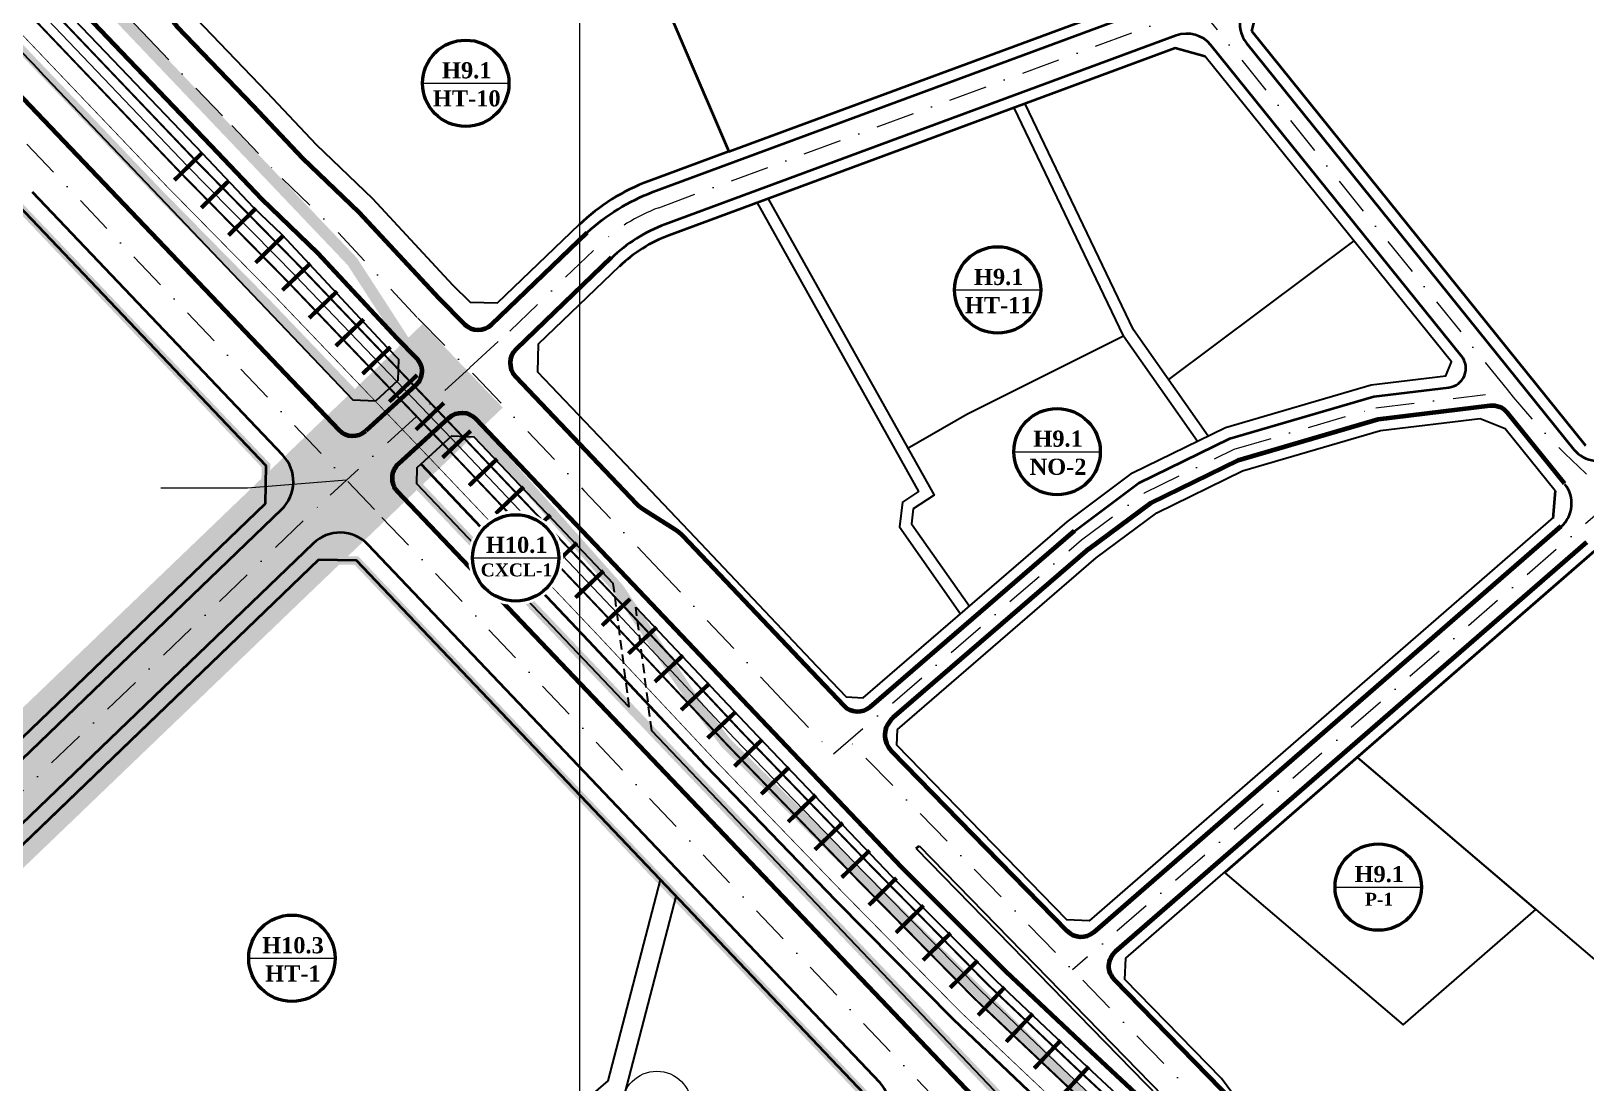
# Model space of a CAD drawing. Header units: millimetres. Extents: x 583747 to 596416, y 2304962 to 2309584.
# Drawn here: x 591434.4 to 591837, y 2307189.1 to 2307461.5 of the extents above; entities that cross this region are included whole.
import ezdxf

# ---------------------------------------------------------------- set-up
doc = ezdxf.new("R2010")
doc.units = ezdxf.units.MM
doc.set_wipeout_variables(frame=1)
for name, pattern in [('CONTINOUS', [0]), ('DASHDOT', [1, 0.5, -0.25, 0, -0.25]), ('DASHED', [4.5, 3, -1.5]), ('HIDDEN', [0.375, 0.25, -0.125]), ('PHANTOM2', [1.25, 0.625, -0.125, 0.125, -0.125, 0.125, -0.125]), ('RANHGIOI', [10, 6, -1.7, 0.6, -1.7]), ('RGXA', [10.3, 6, -2, 0.3, -2])]:
    doc.linetypes.add(name, pattern=pattern)
for name, color, linetype, lineweight in [('00_bo_sdd', 7, 'Continuous', 30), ('00_hanh lang DS', 255, 'Continuous', 30), ('00_o pho', 2, 'RANHGIOI', 13), ('00_tim_duong', 1, 'DASHDOT', 13), ('DUONG', 5, 'Continuous', 80), ('Duong khu vuc', 7, 'CONTINOUS', 13), ('Duong sat do thi', 212, 'Continuous', 40), ('HE', 7, 'Continuous', 40), ('Rgphuong', 5, 'RGXA', 13), ('TOADO', 7, 'Continuous', 13), ('TREE1', 93, 'Continuous', 13), ('vong tron', 7, 'Continuous', 13)]:
    doc.layers.add(name, color=color, linetype=linetype, lineweight=lineweight)
doc.styles.add('STYLE3', font='', dxfattribs={"height": 10})
doc.styles.add('TXT', font='', dxfattribs={"height": 1})
doc.styles.get('STYLE3').set_extended_font_data('.VnArialH', bold=True)
doc.styles.get('TXT').set_extended_font_data('.VnTime')
doc.dimstyles.new('11', dxfattribs={"dimtxt": 7.5, "dimasz": 7.5, "dimexe": 5, "dimexo": 10, "dimgap": 3, "dimtad": 1, "dimzin": 9, "dimdsep": 46, "dimtxsty": 'STYLE3', "dimcen": 0.05, "dimclrd": 7, "dimclre": 7, "dimclrt": 7, "dimaunit": 1, "dimadec": 4, "dimazin": 0, "dimtfac": 1, "dimtofl": 0, "dimtmove": 1, "dimatfit": 3, "dimfxl": 0, "dimtolj": 1, "dimtzin": 9, "dimarcsym": 0})

# ---------------------------------------------------------------- blocks, each defined once
blk = doc.blocks.new('dfsdf')
at = {"layer": '00_bo_sdd'}
for p, q in [((12016.54, 12771.22), (12088.94, 12696.32)), ((12231.28, 12548.56), (12187.83, 12594.33)), ((12261.54, 12516.27), (12231.28, 12548.56)), ((12295.28, 12481.32), (12261.54, 12516.27)), ((12325.63, 12450.51), (12295.28, 12481.32)), ((12348.73, 12428.64), (12325.63, 12450.51))]:
    blk.add_line(p, q, dxfattribs=at)
for points in [[(11720.75, 12973.32), (11747.83, 12973.16), (11781.61, 12956.67), (11792.73, 12951.1), (11815.17, 12939.36), (11830.59, 12930.77), (11865.62, 12910.01), (11883.56, 12898.42), (11900.7, 12887.14), (11916.61, 12875.96), (11943.58, 12855.72), (11960.42, 12842.35), (11976.27, 12829.02), (11985.04, 12821.74), (12004.88, 12803.99), (12023.87, 12786.2), (12043.76, 12766.34), (12070.73, 12738.36), (12089.93, 12717.96), (12108.04, 12698.97), (12131.22, 12674.74), (12144.4, 12660.87), (12151.78, 12653.76)], [(12148.13, 12731.54), (12129.85, 12715.23), (12129.63, 12709.68), (12147.87, 12690.61), (12160.72, 12677.08), (12175.27, 12663.08), (12196.02, 12640.77), (12200.53, 12636.21), (12207.66, 12636.12), (12228.77, 12656.37)], [(12151.78, 12653.76), (12179.02, 12624.47), (12181.99, 12621.46), (12181.85, 12615.93), (12176.02, 12610.62), (12170.3, 12610.83), (12088.98, 12696.28)], [(12480.96, 12580.46), (12360.86, 12476.05), (12355.05, 12476.29), (12310.99, 12521.5), (12311.16, 12525.6), (12362.63, 12570.01), (12378.32, 12581.73), (12400.5, 12592.56), (12436.29, 12603), (12462.06, 12606.15), (12468.54, 12603.52), (12481.49, 12587.45)], [(12395.13, 12435.18), (12370.08, 12460.88), (12370.3, 12466.37), (12491.62, 12571.84)], [(12243.44, 12557.27), (12273.26, 12525.77), (12309.72, 12487.48), (12336.71, 12460.5), (12358.93, 12439.5), (12393.57, 12407.22), (12417.19, 12386.15), (12467.64, 12339.23), (12470.1, 12336.7), (12469.72, 12331.39), (12448.03, 12314.63)], [(12498.39, 12261.71), (12247.57, 12525.27)], [(12399.2, 12429.57), (12395.13, 12435.18)]]:
    blk.add_lwpolyline(points, dxfattribs=at)
for points in [[(12239.19, 12645.58), (12218.16, 12625.34), (12218.01, 12618.25), (12239.06, 12596.1, -0.000165), (12239.07, 12596.09), (12257.19, 12577), (12290.34, 12541.99), (12297.94, 12534), (12302.28, 12533.79), (12355.11, 12579.37), (12372.04, 12592.02), (12396.16, 12603.79), (12433.87, 12614.8), (12453.21, 12617.16), (12454.67, 12620.76), (12390.9, 12699.91)], [(12241.74, 12531.4), (12186.7, 12589.24), (12186.85, 12593.44), (12195.82, 12601.6), (12201.53, 12601.4), (12221.99, 12579.88, -0.000165), (12221.99, 12579.87), (12237.6, 12563.43)], [(12316.07, 12494.8), (12389.4, 12419.57), (12492.29, 12323.65, -0.000203), (12492.29, 12323.65), (12536.73, 12282.16)], [(12316.78, 12495.49), (12390.09, 12420.29), (12492.97, 12324.38, -0.000203), (12492.97, 12324.38), (12537.41, 12282.89)]]:
    blk.add_lwpolyline(points, format="xyb", dxfattribs=at)
at = {"layer": '00_bo_sdd', "linetype": 'HIDDEN', "ltscale": 10}
for points in [[(12241.74, 12531.4), (12237.6, 12563.43)], [(12247.57, 12525.27), (12243.44, 12557.27)]]:
    blk.add_lwpolyline(points, dxfattribs=at)
at = {"layer": '00_tim_duong', "ltscale": 20}
for points in [[(12078.33, 12745.61), (12097.55, 12725.18), (12115.64, 12706.22), (12138.82, 12681.99), (12151.85, 12668.27), (12166.36, 12654.31), (12186.99, 12632.12), (12201.65, 12617.31), (12230, 12587.49, -0.000165), (12230.01, 12587.48), (12248.12, 12568.4), (12281.27, 12533.38), (12294.67, 12519.3)], [(12200.44, 12619.33), (12210.78, 12628.75), (12233.94, 12651.04, -0.103426), (12249.37, 12660.71), (12389.43, 12712.49)], [(12488.62, 12335.27, 0.028977), (12585.39, 12443.64, 0.081798), (12635.66, 12534.01, 0.124028), (12651.6, 12696.79)]]:
    blk.add_lwpolyline(points, format="xyb", dxfattribs=at)
for points in [[(12294.67, 12519.3), (12358.87, 12574.69), (12375.18, 12586.87), (12398.33, 12598.18), (12435.08, 12608.9), (12463.45, 12612.36)], [(12496.92, 12585.39), (12356.52, 12463.33)], [(12394.19, 12424.68), (12298.63, 12522.71)]]:
    blk.add_lwpolyline(points, dxfattribs=at)
at = {"layer": 'DUONG'}
for p, q in [((12083.19, 12690.76), (12166.53, 12603.19)), ((12494.77, 12258.26), (12181.7, 12587.25))]:
    blk.add_line(p, q, dxfattribs=at)
at = {"layer": 'DUONG', "flags": 128}
for points in [[(11722.95, 12979.79), (11734.65, 12981.17, -0.143674), (11740.2, 12980.22), (11782.94, 12959.36), (11794.09, 12953.77), (11816.59, 12942), (11832.08, 12933.37), (11867.2, 12912.56), (11885.2, 12900.93), (11902.39, 12889.62), (11918.37, 12878.38), (11945.42, 12858.09), (11962.32, 12844.68), (11978.19, 12831.32), (11987, 12824.01), (12006.9, 12806.2), (12025.95, 12788.36), (12045.9, 12768.44), (12072.9, 12740.43), (12092.11, 12720.03), (12110.21, 12701.04), (12133.39, 12676.81), (12146.53, 12662.98), (12161.01, 12649.05)], [(12146.33, 12733.95), (12124.92, 12714.85, 0.424429), (12124.63, 12707.66), (12144.25, 12687.16), (12157.17, 12673.56), (12171.71, 12659.57), (12192.41, 12637.31), (12199.08, 12630.57, 0.410119), (12206.1, 12630.49), (12230.82, 12654.28)], [(12161.01, 12649.05), (12181.58, 12626.92), (12186.58, 12621.87, -0.426512), (12186.39, 12614.66), (12173.52, 12602.94)], [(12237.06, 12647.79), (12212.42, 12624.08, 0.412386), (12212.26, 12617.03), (12235.44, 12592.66, -0.000165), (12235.44, 12592.65), (12243.63, 12584.02, 0.062872), (12245.57, 12582.43), (12253.66, 12577.36, -0.063234), (12255.61, 12575.76), (12288.89, 12540.61), (12297.28, 12531.79, 0.399891), (12304.17, 12531.46), (12356.99, 12577.03)], [(12181.96, 12594.39), (12195.03, 12606.29, -0.407912), (12202.02, 12606.04), (12224.56, 12582.32, -0.000165), (12224.57, 12582.32), (12242.67, 12563.24), (12275.83, 12528.22), (12312.26, 12489.96), (12339.18, 12463.04), (12361.36, 12442.09), (12392.09, 12413.45)]]:
    blk.add_lwpolyline(points, format="xyb", dxfattribs=at)
at = {"layer": 'DUONG'}
for points in [[(12482.93, 12578.2), (12362, 12473.06, -0.397605), (12355.13, 12473.34), (12309.73, 12519.92, -0.432155), (12310.1, 12528.65), (12360.75, 12572.35), (12376.75, 12584.3), (12399.42, 12595.37), (12435.68, 12605.95), (12464.59, 12609.48, -0.259085), (12469.09, 12607.65), (12483.91, 12589.25)], [(12398.49, 12428.87), (12367.37, 12460.79, -0.43102), (12367.67, 12468.06), (12489.65, 12574.1)]]:
    blk.add_lwpolyline(points, format="xyb", dxfattribs=at)
for centre, start, end in [((12170.15, 12606.63), 223.5813, 312.314), ((12185.32, 12590.69), 132.314, 223.5801)]:
    blk.add_arc(centre, 5, start, end, dxfattribs=at)
blk = doc.blocks.new('ray')
at = {"layer": 'Duong sat do thi', "color": 7, "const_width": 1}
blk.add_lwpolyline([(0, 5), (0, -5)], dxfattribs=at)
blk = doc.blocks.new('www')
at = {"layer": '00_bo_sdd'}
for points in [[(18404.776, 14504.23), (18376.471, 14563.263)], [(18426.627, 14478.233), (18407.375, 14505.748), (18379.297, 14564.307)], [(18309.901, 14538.654), (18351.711, 14463.897), (18347.51, 14461.102), (18346.757, 14454.703), (18362.548, 14432.23)], [(18312.749, 14539.707), (18355.685, 14462.938), (18350.327, 14459.373), (18349.87, 14455.49), (18364.831, 14434.199)], [(18464.345, 14528.844), (18416.369, 14492.894)], [(18348.766, 14474.982), (18364.156, 14483.933), (18404.776, 14504.23), (18423.898, 14476.901)], [(18430.966, 14365.129), (18477.149, 14325.775), (18511.492, 14355.632), (18465.309, 14394.986), (18430.966, 14365.129)], [(18151.346, 14252.64), (18246.929, 14290.226), (18271.314, 14311.263), (18284.841, 14363.295)], [(18273.904, 14277.859), (18272.33, 14287.164), (18272.754, 14296.933), (18288.899, 14359.032)]]:
    blk.add_lwpolyline(points, dxfattribs=at)
blk.add_lwpolyline([(18644.753, 14369.017), (18640.347, 14385.072), (18553.405, 14436.757, -0.025868), (18535.489, 14448.704), (18526.717, 14448.371), (18465.309, 14394.986), (18587.468, 14290.878, 0.0056092), (18615.196, 14324.373, 0.0430632)], format="xyb", close=True, dxfattribs=at)
at = {"layer": '00_hanh lang DS', "color": 7, "linetype": 'CONTINOUS', "lineweight": -3, "const_width": 0.2, "elevation": 0.837}
blk.add_lwpolyline([(18600.473, 14106.816), (18506.612, 14194.334), (18494.137, 14207.176), (18444.003, 14253.801), (18420.378, 14274.87), (18385.612, 14307.28), (18362.548, 14329.111), (18332.25, 14359.873), (18298.531, 14394.797), (18268.272, 14427.081), (18225.397, 14472.244), (18184.927, 14514.551), (18156.985, 14542.964), (18119.062, 14582.718)], dxfattribs=at)
at = {"layer": '00_o pho', "color": 2, "linetype": 'PHANTOM2', "ltscale": 10, "const_width": 2.2}
for points in [[(18081.847, 14651.905), (18144.112, 14587.486), (18205.088, 14523.41), (18222.526, 14496.468), (18223.081, 14495.502), (18250.869, 14464.66), (18274.014, 14438.585), (18293.107, 14410.16), (18301.726, 14398.86), (18394.884, 14306.889), (18444.04, 14258.975), (18474.497, 14227.103), (18515.308, 14184.878), (18549.734, 14152.098), (18580.705, 14177.318), (18650.152, 14275.876), (18718.24, 14381.402), (18738.062, 14425.544), (18763.222, 14517.6), (18776.816, 14565.015), (18747.758, 14616.742), (18722.631, 14671.12), (18678.617, 14776.361), (18613.069, 14954.656)], [(18117.14, 14580.788), (18155.077, 14541.017), (18183.021, 14512.603), (18206.941, 14487.598), (18221.764, 14465.845), (18261.361, 14424.234), (18293.01, 14390.977), (18325.218, 14357.132), (18355.059, 14325.774), (18376.468, 14303.276)], [(18394.884, 14306.889), (18301.726, 14398.86), (18293.107, 14410.16), (18274.014, 14438.585), (18250.869, 14464.66), (18223.33, 14495.226), (18223.081, 14495.502), (18222.526, 14496.468), (18205.088, 14523.41), (18144.112, 14587.486), (18081.847, 14651.905)], [(18040.426, 14323.927), (18182.502, 14460.684), (18182.719, 14470.609), (18118.64, 14537.945)], [(18077.345, 13997.669), (18151.929, 13983.735), (18278.008, 13993.206), (18330.93, 14016.691), (18344.981, 14020.982), (18357.556, 14026.425), (18358.111, 14026.665), (18404.237, 14046.629), (18447.486, 14070.381), (18495.144, 14104.021), (18505.628, 14111.422), (18507.594, 14112.81), (18515.241, 14120.391), (18472.448, 14165.303), (18463.398, 14175.662), (18353.259, 14291.4), (18337.677, 14307.774), (18206.158, 14445.979), (18196.289, 14446.195), (18057.525, 14312.625)]]:
    blk.add_lwpolyline(points, dxfattribs=at)
at = {"layer": '00_tim_duong', "ltscale": 20}
blk.add_lwpolyline([(18524.475, 14129.613), (18210.832, 14459.2), (18112.838, 14562.171), (18040.568, 14636.94), (18026.138, 14650.685), (18000.365, 14673.868), (17978.748, 14691.932), (17949.427, 14714.768), (17933.033, 14727.145), (17918.157, 14737.728), (17897.704, 14751.262), (17880.705, 14761.914), (17866.876, 14769.939), (17835.121, 14788.438), (17808.639, 14802.116), (17770.156, 14821.136), (17670.231, 14868.84)], dxfattribs=at)
for points in [[(18353.378, 14799.491), (18422.736, 14591.243), (18504.085, 14490.281, 0.0496955), (18531.907, 14462.019, 0.0496955)], [(18353.378, 14799.491), (18422.736, 14591.243), (18504.085, 14490.281, 0.0496955), (18531.907, 14462.019, 0.0496955)], [(18189.702, 14210.131), (18136.523, 14257.887, 0.0594978), (18134.971, 14258.978), (18040.325, 14309.95), (18199.302, 14462.975), (18235.503, 14495.931)]]:
    blk.add_lwpolyline(points, format="xyb", dxfattribs=at)
at = {"layer": 'DUONG', "lineweight": 40}
for p, q in [((18118.251, 14567.362), (18201.593, 14479.787)), ((18118.251, 14567.362), (18201.593, 14479.787)), ((18187.05, 14473.31), (18122.274, 14541.376)), ((18187.05, 14473.31), (18122.274, 14541.376)), ((18186.741, 14459.212), (18044.704, 14322.493)), ((18186.741, 14459.212), (18044.704, 14322.493)), ((18194.931, 14450.44), (18057.832, 14318.473)), ((18194.931, 14450.44), (18057.832, 14318.473)), ((18341.765, 14310.731), (18209.11, 14450.129)), ((18341.765, 14310.731), (18209.11, 14450.129))]:
    blk.add_line(p, q, dxfattribs=at)
for points in [[(18265.848, 14530.946, -0.0960549), (18282.904, 14541.468), (18411.385, 14588.963, 0.4047005), (18416.201, 14598.995), (18371.758, 14732.438)], [(18657.278, 14670.21), (18641.976, 14713.272, 0.5222384), (18629.31, 14716.734), (18547.292, 14648.245, -0.0710908), (18498.441, 14618.039), (18439.637, 14592.351, 0.4945682), (18436.61, 14580), (18521.373, 14474.802, 0.414438), (18532.627, 14473.596), (18610.043, 14536.071, 0.0907084), (18630.611, 14563.058), (18659.913, 14637.431, 0.1719261), (18660.108, 14662.479)], [(18392.058, 14453.629), (18392.058, 14453.629), (18408.669, 14466.045), (18432.31, 14477.586), (18469.536, 14488.448), (18489.016, 14490.826, 0.5884547), (18492.304, 14498.926), (18427.401, 14579.476)]]:
    blk.add_lwpolyline(points, format="xyb", dxfattribs=at)
for centre, radius, start, end in [((18205.215, 14483.234), 5, 223.58129, 312.31396), ((18205.215, 14483.234), 5, 223.58129, 312.31396), ((18179.806, 14466.417), 10, 313.90721, 43.58129), ((18179.806, 14466.417), 10, 313.90721, 43.58129), ((18512.777, 14460.766), 8, 311.0022, 38.85984), ((18512.777, 14460.766), 8, 311.0022, 38.85984), ((18201.866, 14443.235), 10, 43.58011, 133.90721), ((18201.866, 14443.235), 10, 43.58011, 133.90721), ((18335.97, 14305.216), 8, 295.22501, 43.58011)]:
    blk.add_arc(centre, radius, start, end, dxfattribs=at)
at = {"layer": 'Duong khu vuc', "const_width": 30.008}
blk.add_lwpolyline([(16819.506, 12112.258), (17083.575, 12579.692), (17133.371, 12661.116), (17187.694, 12731.984), (17530.525, 13213.779), (17649.726, 13374.583), (17717.959, 13528.294), (17747.013, 13688.772), (17769.706, 13825.862), (17803.8, 14012.125), (17921.364, 14165.213), (18037.829, 14308.448), (18233.642, 14496.443)], dxfattribs=at)
at = {"layer": 'Duong sat do thi', "linetype": 'CONTINOUS', "lineweight": -3, "const_width": 0.5, "elevation": 0.837}
for points in [[(18076.202, 14642.322), (18126.271, 14589.683), (18164.136, 14549.989), (18192.073, 14521.582), (18232.605, 14479.211), (18275.514, 14434.011), (18305.744, 14401.757), (18339.377, 14366.923), (18369.517, 14336.321), (18392.427, 14314.637), (18427.084, 14282.328), (18450.705, 14261.263), (18501.101, 14214.394), (18513.581, 14201.547), (18590.864, 14129.487, 0.0166116), (18595.87, 14125.121), (18615.379, 14109.215)], [(18076.234, 14642.254), (18126.303, 14589.615), (18164.168, 14549.921), (18192.105, 14521.514), (18232.637, 14479.143), (18275.546, 14433.943), (18305.777, 14401.689), (18339.409, 14366.855), (18369.549, 14336.253), (18392.459, 14314.569), (18427.116, 14282.26), (18450.737, 14261.195), (18501.133, 14214.326), (18513.613, 14201.479), (18590.896, 14129.419, 0.0166116), (18595.902, 14125.053), (18615.411, 14109.147)]]:
    blk.add_lwpolyline(points, format="xyb", dxfattribs=at)
at = {"layer": 'Duong sat do thi', "linetype": 'CONTINOUS', "lineweight": -3, "elevation": 0.837}
blk.add_lwpolyline([(18074.412, 14640.576), (18124.461, 14587.959), (18162.34, 14548.25), (18190.278, 14519.841), (18230.795, 14477.486), (18273.696, 14432.295), (18303.933, 14400.034), (18337.587, 14365.178), (18367.767, 14334.536), (18390.715, 14312.814), (18425.4, 14280.481), (18449.021, 14259.415), (18499.352, 14212.606), (18511.831, 14199.761), (18589.159, 14127.658, 0.0166116), (18594.29, 14123.183), (18613.799, 14107.278)], format="xyb", dxfattribs=at)
at = {"layer": 'Duong sat do thi', "linetype": 'CONTINOUS', "lineweight": -3, "const_width": 0.5, "elevation": 0.837}
for points in [[(18589.885, 14123.564), (18510.081, 14197.974), (18497.603, 14210.819), (18447.338, 14257.566), (18423.715, 14278.633), (18389.003, 14310.992), (18366.016, 14332.75), (18335.797, 14363.432), (18302.122, 14398.311), (18271.877, 14430.58), (18228.985, 14475.761), (18188.484, 14518.1), (18160.544, 14546.511), (18122.651, 14586.235), (18072.622, 14638.831)], [(18589.917, 14123.496), (18510.113, 14197.906), (18497.635, 14210.751), (18447.37, 14257.498), (18423.747, 14278.565), (18389.035, 14310.924), (18366.049, 14332.682), (18335.829, 14363.364), (18302.154, 14398.243), (18271.909, 14430.512), (18229.017, 14475.693), (18188.516, 14518.032), (18160.576, 14546.443), (18122.683, 14586.167), (18072.654, 14638.763)]]:
    blk.add_lwpolyline(points, dxfattribs=at)
at = {"layer": 'HE'}
for p, q in [((18437.976, 14583.087), (18439.421, 14588.982)), ((18524.478, 14475.731), (18437.976, 14583.087)), ((18118.64, 14537.945), (18182.719, 14470.609)), ((18118.64, 14537.945), (18182.719, 14470.609)), ((18182.719, 14470.609), (18182.502, 14460.684)), ((18182.719, 14470.609), (18182.502, 14460.684)), ((18266.34, 14425.16), (18222.892, 14470.928)), ((18182.502, 14460.684), (18040.426, 14323.927)), ((18182.502, 14460.684), (18040.426, 14323.927)), ((18516.555, 14464.046), (18515.919, 14456.872)), ((18196.289, 14446.195), (18057.525, 14312.625)), ((18206.158, 14445.979), (18196.289, 14446.195)), ((18337.677, 14307.774), (18206.158, 14445.979)), ((18296.607, 14392.868), (18266.34, 14425.16)), ((18330.349, 14357.92), (18296.607, 14392.868)), ((18360.689, 14327.115), (18330.349, 14357.92)), ((18383.796, 14305.244), (18360.689, 14327.115))]:
    blk.add_line(p, q, dxfattribs=at)
blk.add_lwpolyline([(18397.023, 14647.085), (18278.788, 14607.362), (18302.583, 14551.941), (18410.195, 14591.721), (18413.304, 14598.199)], close=True, dxfattribs=at)
blk.add_lwpolyline([(18196.289, 14446.195), (18057.525, 14312.625), (18058.324, 14306.787), (18135.675, 14265.13), (18143.798, 14259.418), (18185.665, 14221.821), (18192.687, 14222.235), (18224.895, 14258.868), (18232.94, 14264.204), (18316.927, 14292.199, 0.0266013), (18336.135, 14299.781, 0.5150011), (18337.677, 14307.774), (18206.158, 14445.979)], format="xyb", close=True, dxfattribs=at)
blk.add_lwpolyline([(18351.098, 14371.465), (18351.814, 14372.163)], dxfattribs=at)
blk.add_arc((18299.894, 14495.507), 37, 110.28774, 133.90721, dxfattribs=at)
at = {"layer": 'Rgphuong', "color": 6, "linetype": 'DASHED', "ltscale": 2, "const_width": 3, "flags": 128}
blk.add_lwpolyline([(18549.734, 14152.098), (18515.308, 14184.878), (18474.497, 14227.103), (18444.04, 14258.975), (18394.884, 14306.889), (18301.726, 14398.86), (18293.107, 14410.16), (18274.014, 14438.585), (18250.869, 14464.66), (18250.869, 14464.66), (18223.081, 14495.502), (18222.526, 14496.468), (18205.088, 14523.41), (18144.112, 14587.486), (18081.847, 14651.905), (18066.016, 14668.497), (18035.769, 14695.637), (18035.769, 14695.637), (18035.769, 14695.637), (17987.786, 14736.415), (17987.786, 14736.415), (17987.786, 14736.415), (17958.145, 14758.73), (17935.996, 14772.627), (17916.727, 14784.226), (17896.061, 14795.414), (17885.137, 14800.822), (17853.964, 14818.697), (17820.856, 14840.502), (17781.73, 14863.22), (17750.678, 14878.896), (17753.543, 14877.487), (17671.988, 14917.588), (17598.355, 14956.376), (17568.445, 14924.363), (17514.95, 14881.47), (17493.145, 14871.294), (17505.606, 14821.321), (17514.581, 14752.127)], dxfattribs=at)
at = {"layer": 'TOADO', "color": 1}
blk.add_circle((18283.912, 14304.768), 9, dxfattribs=at)
at = {"layer": 'HE', "lineweight": 40}
blk.add_blockref('dfsdf', (6035.032, 1876.669), dxfattribs=at)
at = {"layer": 'HE'}
for p, rotation in [((18162.541, 14548.046, 0.837), 134.5217202025905), ((18162.573, 14547.978, 0.837), 134.5217202025905), ((18169.552, 14540.916, 0.837), 134.5217202025905), ((18169.584, 14540.848, 0.837), 134.5217202025905), ((18176.563, 14533.787, 0.837), 134.5217202025905), ((18176.595, 14533.719, 0.837), 134.5217202025905), ((18183.574, 14526.658, 0.837), 134.5217202025905), ((18183.606, 14526.59, 0.837), 134.5217202025905), ((18190.581, 14519.525, 0.837), 133.7290825580648), ((18190.613, 14519.457, 0.837), 133.7290825580648), ((18197.493, 14512.299, 0.837), 133.7290825580648), ((18197.525, 14512.231, 0.837), 133.7290825580648), ((18204.405, 14505.074, 0.837), 133.7290825580648), ((18204.437, 14505.006, 0.837), 133.7290825580648), ((18211.317, 14497.848, 0.837), 133.7290825580648), ((18211.349, 14497.78, 0.837), 133.7290825580648), ((18218.229, 14490.623, 0.837), 133.7290825580648), ((18218.261, 14490.555, 0.837), 133.7290825580648), ((18225.14, 14483.397, 0.837), 133.7290825580648), ((18225.173, 14483.329, 0.837), 133.7290825580648), ((18232.047, 14476.167, 0.837), 133.5110398764645), ((18232.079, 14476.099, 0.837), 133.5110398764645), ((18238.932, 14468.915, 0.837), 133.5110398764645), ((18238.964, 14468.847, 0.837), 133.5110398764645), ((18245.816, 14461.663, 0.837), 133.5110398764645), ((18245.848, 14461.595, 0.837), 133.5110398764645), ((18252.7, 14454.412, 0.837), 133.5110398764645), ((18252.732, 14454.344, 0.837), 133.5110398764645), ((18259.584, 14447.16, 0.837), 133.5110398764645), ((18259.617, 14447.092, 0.837), 133.5110398764645), ((18266.469, 14439.908, 0.837), 133.5110398764645), ((18266.501, 14439.84, 0.837), 133.5110398764645), ((18273.353, 14432.656, 0.837), 133.5110398764645), ((18273.385, 14432.588, 0.837), 133.5110398764645), ((18280.193, 14425.363, 0.837), 133.1453378302835), ((18280.225, 14425.295, 0.837), 133.1453378302835), ((18287.031, 14418.067, 0.837), 133.1453378302835), ((18287.063, 14417.999, 0.837), 133.1453378302835), ((18293.869, 14410.772, 0.837), 133.1453378302835), ((18293.901, 14410.704, 0.837), 133.1453378302835), ((18300.707, 14403.476, 0.837), 133.1453378302835), ((18300.739, 14403.408, 0.837), 133.1453378302835), ((18307.602, 14396.235, 0.837), 133.9943126241457), ((18307.634, 14396.167, 0.837), 133.9943126241457), ((18314.547, 14389.041, 0.837), 133.9943126241457), ((18314.579, 14388.973, 0.837), 133.9943126241457), ((18321.492, 14381.848, 0.837), 133.9943126241457), ((18321.524, 14381.78, 0.837), 133.9943126241457), ((18328.437, 14374.654, 0.837), 133.9943126241457), ((18328.469, 14374.586, 0.837), 133.9943126241457), ((18335.383, 14367.461, 0.837), 133.9943126241457), ((18335.415, 14367.393, 0.837), 133.9943126241457), ((18342.376, 14360.315, 0.837), 134.5645203113686), ((18342.409, 14360.247, 0.837), 134.5645203113686), ((18349.393, 14353.191, 0.837), 134.5645203113686), ((18349.425, 14353.123, 0.837), 134.5645203113686), ((18356.409, 14346.067, 0.837), 134.5645203113686), ((18356.441, 14345.999, 0.837), 134.5645203113686), ((18363.426, 14338.943, 0.837), 134.5645203113686), ((18363.458, 14338.875, 0.837), 134.5645203113686), ((18370.536, 14331.915, 0.837), 136.5733423119827), ((18370.568, 14331.847, 0.837), 136.5733423119827), ((18377.798, 14325.041, 0.837), 136.5733423119827), ((18377.83, 14324.973, 0.837), 136.5733423119827), ((18385.06, 14318.167, 0.837), 136.5733423119827), ((18385.092, 14318.099, 0.837), 136.5733423119827), ((18392.333, 14311.306, 0.837), 137.0088855187264), ((18392.365, 14311.238, 0.837), 137.0088855187264)]:
    blk.add_blockref('ray', p, dxfattribs=dict(at, rotation=rotation))
at = {"layer": 'TOADO', "color": 1}
blk.add_leader([(18203.555, 14466.847), (18177.956, 14464.768), (18155.456, 14464.768)], dimstyle='11', override={"dimasz": 6, "dimgap": 3, "dimtad": 0}, dxfattribs=at)
at = {"linetype": 'Continuous', "lineweight": 9}
for points in [[(18236.156, 14581.807), (18239.077, 14581.02), (18242.666, 14578.775), (18245.537, 14574.954), (18246.531, 14571.963), (18246.76, 14569.602), (18246.337, 14566.403), (18244.87, 14563.043), (18242.845, 14560.592), (18239.958, 14558.583), (18237.43, 14557.645), (18234.433, 14557.275), (18234.433, 14557.275), (18231.267, 14557.689), (18229.408, 14558.346), (18227.457, 14559.44), (18225.659, 14560.944), (18224.154, 14562.799), (18223.224, 14564.474), (18223.224, 14564.474), (18222.288, 14567.495), (18222.107, 14569.602), (18222.361, 14572.093), (18223, 14574.208), (18225.098, 14577.651), (18226.485, 14579.023), (18229.869, 14581.052), (18232.208, 14581.725), (18234.433, 14581.928)], [(18373.888, 14528.292), (18376.809, 14527.505), (18380.398, 14525.261), (18383.269, 14521.439), (18384.263, 14518.449), (18384.492, 14516.087), (18384.069, 14512.888), (18382.602, 14509.529), (18380.577, 14507.077), (18377.691, 14505.068), (18375.162, 14504.131), (18372.165, 14503.761), (18372.165, 14503.761), (18368.999, 14504.175), (18367.14, 14504.832), (18365.189, 14505.925), (18363.391, 14507.43), (18361.886, 14509.285), (18360.957, 14510.959), (18360.957, 14510.959), (18360.021, 14513.98), (18359.839, 14516.087), (18360.094, 14518.578), (18360.732, 14520.694), (18362.83, 14524.136), (18364.217, 14525.508), (18367.602, 14527.537), (18369.94, 14528.211), (18372.165, 14528.413)], [(18389.26, 14486.409), (18392.181, 14485.622), (18395.77, 14483.377), (18398.641, 14479.555), (18399.635, 14476.565), (18399.864, 14474.204), (18399.441, 14471.005), (18397.974, 14467.645), (18395.949, 14465.194), (18393.062, 14463.185), (18390.534, 14462.247), (18387.537, 14461.877), (18387.537, 14461.877), (18384.371, 14462.291), (18382.512, 14462.948), (18380.561, 14464.042), (18378.763, 14465.546), (18377.258, 14467.401), (18376.328, 14469.075), (18376.328, 14469.076), (18375.392, 14472.097), (18375.211, 14474.204), (18375.465, 14476.695), (18376.104, 14478.81), (18378.202, 14482.253), (18379.589, 14483.625), (18382.974, 14485.654), (18385.312, 14486.327), (18387.537, 14486.53)], [(18472.435, 14373.648), (18475.356, 14372.861), (18478.945, 14370.616), (18481.816, 14366.795), (18482.81, 14363.805), (18483.038, 14361.443), (18482.616, 14358.244), (18481.149, 14354.885), (18479.124, 14352.433), (18476.237, 14350.424), (18473.708, 14349.486), (18470.712, 14349.116), (18470.712, 14349.116), (18467.545, 14349.53), (18465.687, 14350.187), (18463.735, 14351.281), (18461.938, 14352.786), (18460.432, 14354.641), (18459.503, 14356.315), (18459.503, 14356.315), (18458.567, 14359.336), (18458.386, 14361.443), (18458.64, 14363.934), (18459.279, 14366.049), (18461.377, 14369.492), (18462.764, 14370.864), (18466.148, 14372.893), (18468.486, 14373.566), (18470.712, 14373.769)], [(18191.156, 14355.219), (18194.077, 14354.432), (18197.666, 14352.188), (18200.537, 14348.366), (18201.531, 14345.376), (18201.76, 14343.014), (18201.337, 14339.815), (18199.87, 14336.456), (18197.845, 14334.004), (18194.958, 14331.995), (18192.43, 14331.057), (18189.433, 14330.688), (18189.433, 14330.688), (18186.267, 14331.101), (18184.408, 14331.759), (18182.457, 14332.852), (18180.659, 14334.357), (18179.154, 14336.212), (18178.224, 14337.886), (18178.224, 14337.886), (18177.288, 14340.907), (18177.107, 14343.014), (18177.361, 14345.505), (18178, 14347.62), (18180.098, 14351.063), (18181.485, 14352.435), (18184.869, 14354.464), (18187.208, 14355.138), (18189.433, 14355.34)]]:
    blk.add_wipeout(points, dxfattribs=at).dxf.layer = 'vong tron'
blk.add_wipeout([(18249.087, 14458.908), (18252.008, 14458.121), (18255.597, 14455.876), (18258.468, 14452.055), (18259.462, 14449.064), (18259.69, 14446.703), (18259.268, 14443.504), (18257.801, 14440.144), (18255.776, 14437.693), (18252.889, 14435.684), (18250.36, 14434.746), (18247.364, 14434.376), (18247.364, 14434.376), (18244.197, 14434.79), (18242.339, 14435.447), (18240.387, 14436.541), (18238.59, 14438.045), (18237.085, 14439.9), (18236.155, 14441.575), (18236.155, 14441.575), (18235.219, 14444.596), (18235.038, 14446.703), (18235.292, 14449.194), (18235.931, 14451.309), (18238.029, 14454.752), (18239.416, 14456.124), (18242.8, 14458.153), (18245.139, 14458.826), (18247.364, 14459.029)], dxfattribs=at).translate(0, 0, -0.837).dxf.layer = 'vong tron'
at = {"layer": 'DUONG', "lineweight": 40}
blk.add_lwpolyline([(18427.401, 14579.476, 0.3221621), (18418.398, 14581.96), (18286.024, 14533.026, 0.1034258), (18272.154, 14524.326, -0.0342197)], format="xyb", dxfattribs=at)
at = {"layer": 'HE'}
blk.add_lwpolyline([(18183.206, 14608.248), (18227.788, 14635.67), (18234.64, 14634.032), (18248.676, 14610.986, 0.3314407), (18269.533, 14604.223), (18278.789, 14607.358), (18302.583, 14551.941), (18281.864, 14544.282, 0.1034258), (18263.832, 14532.972, 0.2363081)], format="xyb", dxfattribs=at)
blk.add_lwpolyline([(18425.932, 14576.574), (18418.12, 14578.659), (18287.065, 14530.212)], dxfattribs=at)
at = {"layer": 'TREE1'}
blk.add_lwpolyline([(18263.974, 15175.615), (19523.717, 15175.615), (19523.717, 14067.111), (18263.974, 14067.111)], close=True, dxfattribs=at)
at = {"layer": 'vong tron'}
for p, q in [((18223.249, 14569.595), (18245.545, 14569.595)), ((18360.981, 14516.081), (18383.277, 14516.081)), ((18376.353, 14474.197), (18398.649, 14474.197)), ((18236.18, 14446.699, -0.837), (18258.476, 14446.699, -0.837)), ((18459.528, 14361.44), (18481.823, 14361.44)), ((18178.249, 14343.008), (18200.545, 14343.008))]:
    blk.add_line(p, q, dxfattribs=at)
at = {"layer": 'vong tron', "lineweight": 50}
for centre in [(18234.433, 14569.598), (18372.165, 14516.084), (18387.537, 14474.2), (18247.364, 14446.699, -0.837), (18470.712, 14361.44), (18189.433, 14343.011)]:
    blk.add_circle(centre, 11.184, dxfattribs=at)
at = {"layer": 'vong tron', "attachment_point": 5, "style": 'TXT'}
for s, insert, char_height in [('{\\f.VnTimeH|b1|i0|c0|p34;H9.1}', (18234.699, 14572.928), 4.18038), ('{\\f.VnTimeH|b1|i0|c0|p34;ht-10}', (18234.699, 14565.659), 4.18038), ('{\\f.VnTimeH|b1|i0|c0|p34;H9.1}', (18372.431, 14519.414), 4.18038), ('{\\f.VnTimeH|b1|i0|c0|p34;ht-11}', (18372.431, 14512.145), 4.18038), ('{\\f.VnTimeH|b1|i0|c0|p34;H9.1}', (18387.803, 14477.53), 4.18038), ('{\\f.VnTimeH|b1|i0|c0|p34;no-2}', (18387.803, 14470.261), 4.18038), ('{\\f.VnTimeH|b1|i0|c0|p34;H10.1}', (18247.63, 14450.032, -0.837), 4.18038), ('{\\f.VnTimeH|b1|i0|c0|p34;CXcl-1}', (18247.569, 14443.551, -0.837), 3.3443), ('{\\f.VnTimeH|b1|i0|c0|p34;H9.1}', (18470.978, 14364.772), 4.18038), ('{\\f.VnTimeH|b1|i0|c0|p34;p-1}', (18470.917, 14358.291), 3.3443), ('{\\f.VnTimeH|b1|i0|c0|p34;H10.3}', (18189.699, 14346.34), 4.18038), ('{\\f.VnTimeH|b1|i0|c0|p34;ht-1}', (18189.699, 14339.072), 4.18038)]:
    blk.add_mtext(s, dxfattribs=dict(at, insert=insert, char_height=char_height))

msp = doc.modelspace()

# ---------------------------------------------------------------- block references
at = {"layer": 'TREE1'}
msp.add_blockref('www', (573312.5, 2292878.35), dxfattribs=at)

doc.saveas('drawing.dxf')
